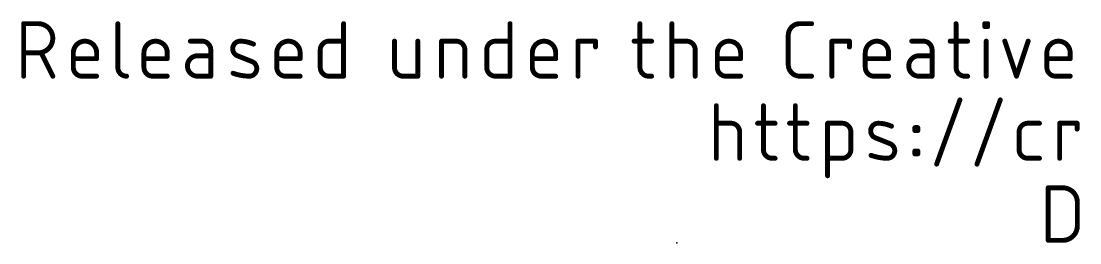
# Model space of a CAD drawing. Extents: x -34.3 to 52.3, y -19.6 to 20.4.
# Drawn here: x -34.29 to -1.48, y -19.05 to -12.19 of the extents above; entities that cross this region are included whole.
import ezdxf

# ---------------------------------------------------------------- set-up
doc = ezdxf.new("R2010")
doc.units = 0
doc.layers.add('23', color=53, linetype='CONTINUOUS')
doc.layers.add('51', color=253, linetype='CONTINUOUS')

msp = doc.modelspace()

# ---------------------------------------------------------------- linework, layer by layer
at = {"layer": '23'}
msp.add_point((-13.97, -19.05), dxfattribs=at)
at = {"layer": '51', "const_width": 0.1524}
for points in [[(-34.2138, -13.8938), (-34.2138, -12.2682)], [(-34.2138, -12.2682), (-33.7622, -12.2682)], [(-31.2953, -12.2682), (-31.2953, -13.6229)], [(-24.2993, -12.2682), (-24.2993, -13.8938)], [(-19.141, -12.2682), (-19.141, -13.8938)], [(-15.1159, -12.2682), (-15.1159, -13.6229)], [(-14.1247, -13.8938), (-14.1247, -12.2682)], [(-10.1583, -12.2682), (-9.7971, -12.2682)], [(-5.3203, -12.2682), (-5.3203, -13.6229)], [(-4.4299, -12.3585), (-4.4299, -12.2682)], [(-4.4299, -12.2682), (-4.3396, -12.2682)], [(-4.3396, -12.3585), (-4.4299, -12.3585)], [(-4.3396, -12.2682), (-4.3396, -12.3585)], [(-28.6864, -12.8101), (-29.0477, -12.8101)], [(-24.7508, -12.8101), (-24.2993, -12.8101)], [(-22.7219, -12.8101), (-22.7219, -13.6229)], [(-21.9994, -13.8938), (-21.9994, -12.8101)], [(-21.2629, -13.8938), (-21.2629, -12.8101)], [(-21.2629, -12.8101), (-20.8114, -12.8101)], [(-19.5925, -12.8101), (-19.141, -12.8101)], [(-17.034, -13.8938), (-17.034, -12.8101)], [(-17.034, -12.8101), (-16.4922, -12.8101)], [(-16.4922, -12.8101), (-16.4922, -12.9907)], [(-15.2965, -12.8101), (-14.7546, -12.8101)], [(-14.1247, -12.8101), (-13.6731, -12.8101)], [(-10.5196, -13.5326), (-10.5196, -12.6294)], [(-9.1663, -13.8938), (-9.1663, -12.8101)], [(-9.1663, -12.8101), (-8.6245, -12.8101)], [(-8.6245, -12.8101), (-8.6245, -12.9907)], [(-6.3338, -12.8101), (-6.695, -12.8101)], [(-5.5009, -12.8101), (-4.9591, -12.8101)], [(-4.3847, -13.8938), (-4.3847, -12.8101)], [(-3.8081, -12.8101), (-3.4469, -13.8938)], [(-3.4469, -13.8938), (-3.0856, -12.8101)], [(-33.7622, -13.1713), (-34.2138, -13.1713)], [(-33.3107, -13.8938), (-33.6719, -13.1713)], [(-32.6737, -13.6229), (-32.6737, -13.1713)], [(-31.9512, -13.1713), (-31.9512, -13.3519)], [(-30.4854, -13.6229), (-30.4854, -13.1713)], [(-29.7629, -13.1713), (-29.7629, -13.3519)], [(-28.4155, -13.8938), (-28.4155, -13.081)], [(-26.3691, -13.6229), (-26.3691, -13.1713)], [(-25.6467, -13.1713), (-25.6467, -13.3519)], [(-25.0218, -13.6229), (-25.0218, -13.081)], [(-20.5405, -13.081), (-20.5405, -13.8938)], [(-19.8635, -13.6229), (-19.8635, -13.081)], [(-18.4493, -13.6229), (-18.4493, -13.1713)], [(-17.7268, -13.1713), (-17.7268, -13.3519)], [(-13.4022, -13.081), (-13.4022, -13.8938)], [(-12.7179, -13.6229), (-12.7179, -13.1713)], [(-11.9954, -13.1713), (-11.9954, -13.3519)], [(-8.1327, -13.6229), (-8.1327, -13.1713)], [(-7.4102, -13.1713), (-7.4102, -13.3519)], [(-6.0629, -13.8938), (-6.0629, -13.081)], [(-2.5055, -13.6229), (-2.5055, -13.1713)], [(-1.783, -13.1713), (-1.783, -13.3519)], [(-31.9512, -13.3519), (-32.6737, -13.3519)], [(-29.7629, -13.3519), (-30.4854, -13.3519)], [(-28.4155, -13.2616), (-28.8219, -13.2616)], [(-27.1368, -13.4422), (-27.5884, -13.2616)], [(-25.6467, -13.3519), (-26.3691, -13.3519)], [(-17.7268, -13.3519), (-18.4493, -13.3519)], [(-11.9954, -13.3519), (-12.7179, -13.3519)], [(-7.4102, -13.3519), (-8.1327, -13.3519)], [(-6.0629, -13.2616), (-6.4693, -13.2616)], [(-1.783, -13.3519), (-2.5055, -13.3519)], [(-31.9512, -13.8938), (-32.4028, -13.8938)], [(-29.7629, -13.8938), (-30.2144, -13.8938)], [(-28.8219, -13.8938), (-28.4155, -13.8938)], [(-25.6467, -13.8938), (-26.0982, -13.8938)], [(-24.2993, -13.8938), (-24.7508, -13.8938)], [(-22.4509, -13.8938), (-21.9994, -13.8938)], [(-19.141, -13.8938), (-19.5925, -13.8938)], [(-17.7268, -13.8938), (-18.1784, -13.8938)], [(-14.8449, -13.8938), (-14.7546, -13.8938)], [(-11.9954, -13.8938), (-12.447, -13.8938)], [(-9.7971, -13.8938), (-10.1583, -13.8938)], [(-7.4102, -13.8938), (-7.8618, -13.8938)], [(-6.4693, -13.8938), (-6.0629, -13.8938)], [(-5.0494, -13.8938), (-4.9591, -13.8938)], [(-1.783, -13.8938), (-2.2346, -13.8938)], [(-12.7475, -16.4338), (-12.7475, -14.8082)], [(-11.2898, -14.8082), (-11.2898, -16.1629)], [(-10.2998, -14.8082), (-10.2998, -16.1629)], [(-5.9219, -16.6144), (-5.1994, -14.6276)], [(-4.6714, -16.6144), (-3.9489, -14.6276)], [(-12.7475, -15.3501), (-12.296, -15.3501)], [(-11.4704, -15.3501), (-10.9286, -15.3501)], [(-10.4805, -15.3501), (-9.9386, -15.3501)], [(-9.3013, -16.9757), (-9.3013, -15.3501)], [(-9.3013, -15.3501), (-8.8498, -15.3501)], [(-6.5958, -15.5758), (-6.5958, -15.4855)], [(-6.5958, -15.4855), (-6.5055, -15.4855)], [(-6.5055, -15.4855), (-6.5055, -15.5758)], [(-3.0961, -15.3501), (-2.7349, -15.3501)], [(-2.1098, -16.4338), (-2.1098, -15.3501)], [(-2.1098, -15.3501), (-1.5679, -15.3501)], [(-1.5679, -15.3501), (-1.5679, -15.5307)], [(-12.025, -15.621), (-12.025, -16.4338)], [(-8.5788, -15.621), (-8.5788, -16.1629)], [(-7.3669, -15.9822), (-7.8185, -15.8016)], [(-6.5055, -15.5758), (-6.5958, -15.5758)], [(-3.367, -16.1629), (-3.367, -15.621)], [(-11.0189, -16.4338), (-10.9286, -16.4338)], [(-10.0289, -16.4338), (-9.9386, -16.4338)], [(-8.8498, -16.4338), (-9.3013, -16.4338)], [(-6.5958, -16.2983), (-6.5958, -16.208)], [(-6.5958, -16.208), (-6.5055, -16.208)], [(-6.5055, -16.2983), (-6.5958, -16.2983)], [(-6.5055, -16.208), (-6.5055, -16.2983)], [(-2.7349, -16.4338), (-3.0961, -16.4338)], [(-2.4638, -18.9738), (-2.4638, -17.3482)], [(-2.4638, -17.3482), (-2.0122, -17.3482)], [(-1.5607, -17.7998), (-1.5607, -18.5222)], [(-2.0122, -18.9738), (-2.4638, -18.9738)]]:
    msp.add_lwpolyline(points, dxfattribs=at)
at = {"layer": '51'}
for points, const_width in [([(-34.1757, -12.2682, 1), (-34.2519, -12.2682)], 0.0762), ([(-34.2138, -12.2301, 1), (-34.2138, -12.3063)], 0.0762), ([(-33.7622, -13.1713, 1), (-33.7622, -12.2682)], 0.1524), ([(-33.7622, -12.2301, 1), (-33.7622, -12.3063)], 0.0762), ([(-33.7622, -12.3063, 1), (-33.7622, -12.2301)], 0.0762), ([(-31.2572, -12.2682, 1), (-31.3334, -12.2682)], 0.0762), ([(-24.2612, -12.2682, 1), (-24.3374, -12.2682)], 0.0762), ([(-19.1029, -12.2682, 1), (-19.1791, -12.2682)], 0.0762), ([(-15.0778, -12.2682, 1), (-15.154, -12.2682)], 0.0762), ([(-14.0866, -12.2682, 1), (-14.1628, -12.2682)], 0.0762), ([(-10.1583, -12.2682, 0.4142), (-10.5196, -12.6294)], 0.1524), ([(-10.1583, -12.2301, 1), (-10.1583, -12.3063)], 0.0762), ([(-10.1583, -12.3063, 1), (-10.1583, -12.2301)], 0.0762), ([(-9.7971, -12.3063, 1), (-9.7971, -12.2301)], 0.0762), ([(-5.2822, -12.2682, 1), (-5.3584, -12.2682)], 0.0762), ([(-4.3918, -12.2682, 1), (-4.468, -12.2682)], 0.0762), ([(-4.4299, -12.2301, 1), (-4.4299, -12.3063)], 0.0762), ([(-4.4299, -12.3204, 1), (-4.4299, -12.3966)], 0.0762), ([(-4.468, -12.3585, 1), (-4.3918, -12.3585)], 0.0762), ([(-4.3015, -12.2682, 1), (-4.3777, -12.2682)], 0.0762), ([(-4.3777, -12.3585, 1), (-4.3015, -12.3585)], 0.0762), ([(-4.3396, -12.3063, 1), (-4.3396, -12.2301)], 0.0762), ([(-4.3396, -12.3966, 1), (-4.3396, -12.3204)], 0.0762), ([(-31.9512, -13.1713, 1), (-32.6737, -13.1713)], 0.1524), ([(-29.7629, -13.1713, 1), (-30.4854, -13.1713)], 0.1524), ([(-29.0477, -12.772, 1), (-29.0477, -12.8482)], 0.0762), ([(-28.4155, -13.081, 0.4142), (-28.6864, -12.8101)], 0.1524), ([(-28.6864, -12.772, 1), (-28.6864, -12.8482)], 0.0762), ([(-28.6864, -12.8482, 1), (-28.6864, -12.772)], 0.0762), ([(-27.4981, -12.8101, 0.8318), (-27.5884, -13.2616)], 0.1524), ([(-27.0917, -12.9004, 0.1026), (-27.4981, -12.8101)], 0.1524), ([(-27.4975, -12.772, 1), (-27.4986, -12.8482)], 0.0762), ([(-27.4986, -12.8482, 1), (-27.4975, -12.772)], 0.0762), ([(-25.6467, -13.1713, 1), (-26.3691, -13.1713)], 0.1524), ([(-24.7508, -12.8101, 0.4142), (-25.0218, -13.081)], 0.1524), ([(-24.7508, -12.772, 1), (-24.7508, -12.8482)], 0.0762), ([(-24.7508, -12.8482, 1), (-24.7508, -12.772)], 0.0762), ([(-24.2993, -12.8482, 1), (-24.2993, -12.772)], 0.0762), ([(-22.6838, -12.8101, 1), (-22.76, -12.8101)], 0.0762), ([(-21.9613, -12.8101, 1), (-22.0375, -12.8101)], 0.0762), ([(-21.2248, -12.8101, 1), (-21.301, -12.8101)], 0.0762), ([(-21.2629, -12.772, 1), (-21.2629, -12.8482)], 0.0762), ([(-20.5405, -13.081, 0.4142), (-20.8114, -12.8101)], 0.1524), ([(-20.8114, -12.772, 1), (-20.8114, -12.8482)], 0.0762), ([(-20.8114, -12.8482, 1), (-20.8114, -12.772)], 0.0762), ([(-19.5925, -12.8101, 0.4142), (-19.8635, -13.081)], 0.1524), ([(-19.5925, -12.772, 1), (-19.5925, -12.8482)], 0.0762), ([(-19.5925, -12.8482, 1), (-19.5925, -12.772)], 0.0762), ([(-19.141, -12.8482, 1), (-19.141, -12.772)], 0.0762), ([(-17.7268, -13.1713, 1), (-18.4493, -13.1713)], 0.1524), ([(-16.9959, -12.8101, 1), (-17.0721, -12.8101)], 0.0762), ([(-17.034, -12.772, 1), (-17.034, -12.8482)], 0.0762), ([(-16.4541, -12.8101, 1), (-16.5303, -12.8101)], 0.0762), ([(-16.4922, -12.8482, 1), (-16.4922, -12.772)], 0.0762), ([(-15.2965, -12.772, 1), (-15.2965, -12.8482)], 0.0762), ([(-14.7546, -12.8482, 1), (-14.7546, -12.772)], 0.0762), ([(-14.1247, -12.772, 1), (-14.1247, -12.8482)], 0.0762), ([(-13.4022, -13.081, 0.4142), (-13.6731, -12.8101)], 0.1524), ([(-13.6731, -12.772, 1), (-13.6731, -12.8482)], 0.0762), ([(-13.6731, -12.8482, 1), (-13.6731, -12.772)], 0.0762), ([(-11.9954, -13.1713, 1), (-12.7179, -13.1713)], 0.1524), ([(-10.4815, -12.6294, 1), (-10.5577, -12.6294)], 0.0762), ([(-10.5577, -12.6294, 1), (-10.4815, -12.6294)], 0.0762), ([(-9.1282, -12.8101, 1), (-9.2044, -12.8101)], 0.0762), ([(-9.1663, -12.772, 1), (-9.1663, -12.8482)], 0.0762), ([(-8.5864, -12.8101, 1), (-8.6626, -12.8101)], 0.0762), ([(-8.6245, -12.8482, 1), (-8.6245, -12.772)], 0.0762), ([(-7.4102, -13.1713, 1), (-8.1327, -13.1713)], 0.1524), ([(-6.695, -12.772, 1), (-6.695, -12.8482)], 0.0762), ([(-6.0629, -13.081, 0.4142), (-6.3338, -12.8101)], 0.1524), ([(-6.3338, -12.772, 1), (-6.3338, -12.8482)], 0.0762), ([(-6.3338, -12.8482, 1), (-6.3338, -12.772)], 0.0762), ([(-5.5009, -12.772, 1), (-5.5009, -12.8482)], 0.0762), ([(-4.9591, -12.8482, 1), (-4.9591, -12.772)], 0.0762), ([(-4.3466, -12.8101, 1), (-4.4228, -12.8101)], 0.0762), ([(-3.772, -12.798, 1), (-3.8442, -12.8221)], 0.0762), ([(-3.0495, -12.8221, 1), (-3.1218, -12.798)], 0.0762), ([(-1.783, -13.1713, 1), (-2.5055, -13.1713)], 0.1524), ([(-34.2138, -13.1332, 1), (-34.2138, -13.2094)], 0.0762), ([(-33.7622, -13.1332, 1), (-33.7622, -13.2094)], 0.0762), ([(-33.7622, -13.2094, 1), (-33.7622, -13.1332)], 0.0762), ([(-33.6379, -13.1543, 1), (-33.706, -13.1884)], 0.0762), ([(-32.6356, -13.1713, 1), (-32.7118, -13.1713)], 0.0762), ([(-31.9131, -13.1713, 1), (-31.9893, -13.1713)], 0.0762), ([(-30.4473, -13.1713, 1), (-30.5235, -13.1713)], 0.0762), ([(-29.7248, -13.1713, 1), (-29.801, -13.1713)], 0.0762), ([(-28.3774, -13.081, 1), (-28.4536, -13.081)], 0.0762), ([(-28.4536, -13.081, 1), (-28.3774, -13.081)], 0.0762), ([(-27.1073, -12.9351, 1), (-27.076, -12.8656)], 0.0762), ([(-26.331, -13.1713, 1), (-26.4072, -13.1713)], 0.0762), ([(-25.6086, -13.1713, 1), (-25.6848, -13.1713)], 0.0762), ([(-24.9837, -13.081, 1), (-25.0599, -13.081)], 0.0762), ([(-25.0599, -13.081, 1), (-24.9837, -13.081)], 0.0762), ([(-20.5024, -13.081, 1), (-20.5786, -13.081)], 0.0762), ([(-20.5786, -13.081, 1), (-20.5024, -13.081)], 0.0762), ([(-19.8254, -13.081, 1), (-19.9016, -13.081)], 0.0762), ([(-19.9016, -13.081, 1), (-19.8254, -13.081)], 0.0762), ([(-18.4112, -13.1713, 1), (-18.4874, -13.1713)], 0.0762), ([(-17.6887, -13.1713, 1), (-17.7649, -13.1713)], 0.0762), ([(-16.5303, -12.9907, 1), (-16.4541, -12.9907)], 0.0762), ([(-13.3641, -13.081, 1), (-13.4403, -13.081)], 0.0762), ([(-13.4403, -13.081, 1), (-13.3641, -13.081)], 0.0762), ([(-12.6798, -13.1713, 1), (-12.756, -13.1713)], 0.0762), ([(-11.9573, -13.1713, 1), (-12.0335, -13.1713)], 0.0762), ([(-8.6626, -12.9907, 1), (-8.5864, -12.9907)], 0.0762), ([(-8.0946, -13.1713, 1), (-8.1708, -13.1713)], 0.0762), ([(-7.3721, -13.1713, 1), (-7.4483, -13.1713)], 0.0762), ([(-6.0248, -13.081, 1), (-6.101, -13.081)], 0.0762), ([(-6.101, -13.081, 1), (-6.0248, -13.081)], 0.0762), ([(-2.4674, -13.1713, 1), (-2.5436, -13.1713)], 0.0762), ([(-1.7449, -13.1713, 1), (-1.8211, -13.1713)], 0.0762), ([(-32.7118, -13.1713, 1), (-32.6356, -13.1713)], 0.0762), ([(-32.6737, -13.3138, 1), (-32.6737, -13.39)], 0.0762), ([(-31.9893, -13.1713, 1), (-31.9131, -13.1713)], 0.0762), ([(-31.9893, -13.3519, 1), (-31.9131, -13.3519)], 0.0762), ([(-31.9512, -13.39, 1), (-31.9512, -13.3138)], 0.0762), ([(-30.5235, -13.1713, 1), (-30.4473, -13.1713)], 0.0762), ([(-30.4854, -13.3138, 1), (-30.4854, -13.39)], 0.0762), ([(-29.801, -13.1713, 1), (-29.7248, -13.1713)], 0.0762), ([(-29.801, -13.3519, 1), (-29.7248, -13.3519)], 0.0762), ([(-29.7629, -13.39, 1), (-29.7629, -13.3138)], 0.0762), ([(-28.8219, -13.2616, 1), (-28.8219, -13.8938)], 0.1524), ([(-28.8219, -13.2235, 1), (-28.8219, -13.2997)], 0.0762), ([(-28.8219, -13.2997, 1), (-28.8219, -13.2235)], 0.0762), ([(-28.4155, -13.2997, 1), (-28.4155, -13.2235)], 0.0762), ([(-27.5742, -13.2263, 1), (-27.6025, -13.297)], 0.0762), ([(-27.6025, -13.297, 1), (-27.5742, -13.2262)], 0.0762), ([(-27.2271, -13.8938, 0.8318), (-27.1368, -13.4422)], 0.1524), ([(-27.1227, -13.4069, 1), (-27.151, -13.4776)], 0.0762), ([(-27.151, -13.4776, 1), (-27.1227, -13.4069)], 0.0762), ([(-26.4072, -13.1713, 1), (-26.331, -13.1713)], 0.0762), ([(-26.3691, -13.3138, 1), (-26.3691, -13.39)], 0.0762), ([(-25.6848, -13.1713, 1), (-25.6086, -13.1713)], 0.0762), ([(-25.6848, -13.3519, 1), (-25.6086, -13.3519)], 0.0762), ([(-25.6467, -13.39, 1), (-25.6467, -13.3138)], 0.0762), ([(-18.4874, -13.1713, 1), (-18.4112, -13.1713)], 0.0762), ([(-18.4493, -13.3138, 1), (-18.4493, -13.39)], 0.0762), ([(-17.7649, -13.1713, 1), (-17.6887, -13.1713)], 0.0762), ([(-17.7649, -13.3519, 1), (-17.6887, -13.3519)], 0.0762), ([(-17.7268, -13.39, 1), (-17.7268, -13.3138)], 0.0762), ([(-12.756, -13.1713, 1), (-12.6798, -13.1713)], 0.0762), ([(-12.7179, -13.3138, 1), (-12.7179, -13.39)], 0.0762), ([(-12.0335, -13.1713, 1), (-11.9573, -13.1713)], 0.0762), ([(-12.0335, -13.3519, 1), (-11.9573, -13.3519)], 0.0762), ([(-11.9954, -13.39, 1), (-11.9954, -13.3138)], 0.0762), ([(-8.1708, -13.1713, 1), (-8.0946, -13.1713)], 0.0762), ([(-8.1327, -13.3138, 1), (-8.1327, -13.39)], 0.0762), ([(-7.4483, -13.1713, 1), (-7.3721, -13.1713)], 0.0762), ([(-7.4483, -13.3519, 1), (-7.3721, -13.3519)], 0.0762), ([(-7.4102, -13.39, 1), (-7.4102, -13.3138)], 0.0762), ([(-6.4693, -13.2616, 1), (-6.4693, -13.8938)], 0.1524), ([(-6.4693, -13.2235, 1), (-6.4693, -13.2997)], 0.0762), ([(-6.4693, -13.2997, 1), (-6.4693, -13.2235)], 0.0762), ([(-6.0629, -13.2997, 1), (-6.0629, -13.2235)], 0.0762), ([(-2.5436, -13.1713, 1), (-2.4674, -13.1713)], 0.0762), ([(-2.5055, -13.3138, 1), (-2.5055, -13.39)], 0.0762), ([(-1.8211, -13.1713, 1), (-1.7449, -13.1713)], 0.0762), ([(-1.8211, -13.3519, 1), (-1.7449, -13.3519)], 0.0762), ([(-1.783, -13.39, 1), (-1.783, -13.3138)], 0.0762), ([(-32.6737, -13.6229, 0.4142), (-32.4028, -13.8938)], 0.1524), ([(-32.6356, -13.6229, 1), (-32.7118, -13.6229)], 0.0762), ([(-32.7118, -13.6229, 1), (-32.6356, -13.6229)], 0.0762), ([(-31.2953, -13.6229, 0.4142), (-31.0244, -13.8938)], 0.1524), ([(-31.2572, -13.6229, 1), (-31.3334, -13.6229)], 0.0762), ([(-31.3334, -13.6229, 1), (-31.2572, -13.6229)], 0.0762), ([(-30.4854, -13.6229, 0.4142), (-30.2144, -13.8938)], 0.1524), ([(-30.4473, -13.6229, 1), (-30.5235, -13.6229)], 0.0762), ([(-30.5235, -13.6229, 1), (-30.4473, -13.6229)], 0.0762), ([(-27.7109, -13.7676, 1), (-27.7367, -13.8393)], 0.0762), ([(-27.7238, -13.8035, 0.083), (-27.2271, -13.8938)], 0.1524), ([(-26.3691, -13.6229, 0.4142), (-26.0982, -13.8938)], 0.1524), ([(-26.331, -13.6229, 1), (-26.4072, -13.6229)], 0.0762), ([(-26.4072, -13.6229, 1), (-26.331, -13.6229)], 0.0762), ([(-25.0218, -13.6229, 0.4142), (-24.7508, -13.8938)], 0.1524), ([(-24.9837, -13.6229, 1), (-25.0599, -13.6229)], 0.0762), ([(-25.0599, -13.6229, 1), (-24.9837, -13.6229)], 0.0762), ([(-22.7219, -13.6229, 0.4142), (-22.4509, -13.8938)], 0.1524), ([(-22.6838, -13.6229, 1), (-22.76, -13.6229)], 0.0762), ([(-22.76, -13.6229, 1), (-22.6838, -13.6229)], 0.0762), ([(-19.8635, -13.6229, 0.4142), (-19.5925, -13.8938)], 0.1524), ([(-19.8254, -13.6229, 1), (-19.9016, -13.6229)], 0.0762), ([(-19.9016, -13.6229, 1), (-19.8254, -13.6229)], 0.0762), ([(-18.4493, -13.6229, 0.4142), (-18.1784, -13.8938)], 0.1524), ([(-18.4112, -13.6229, 1), (-18.4874, -13.6229)], 0.0762), ([(-18.4874, -13.6229, 1), (-18.4112, -13.6229)], 0.0762), ([(-15.1159, -13.6229, 0.4142), (-14.8449, -13.8938)], 0.1524), ([(-15.0778, -13.6229, 1), (-15.154, -13.6229)], 0.0762), ([(-15.154, -13.6229, 1), (-15.0778, -13.6229)], 0.0762), ([(-12.7179, -13.6229, 0.4142), (-12.447, -13.8938)], 0.1524), ([(-12.6798, -13.6229, 1), (-12.756, -13.6229)], 0.0762), ([(-12.756, -13.6229, 1), (-12.6798, -13.6229)], 0.0762), ([(-10.5196, -13.5326, 0.4142), (-10.1583, -13.8938)], 0.1524), ([(-10.4815, -13.5326, 1), (-10.5577, -13.5326)], 0.0762), ([(-10.5577, -13.5326, 1), (-10.4815, -13.5326)], 0.0762), ([(-8.1327, -13.6229, 0.4142), (-7.8618, -13.8938)], 0.1524), ([(-8.0946, -13.6229, 1), (-8.1708, -13.6229)], 0.0762), ([(-8.1708, -13.6229, 1), (-8.0946, -13.6229)], 0.0762), ([(-5.3203, -13.6229, 0.4142), (-5.0494, -13.8938)], 0.1524), ([(-5.2822, -13.6229, 1), (-5.3584, -13.6229)], 0.0762), ([(-5.3584, -13.6229, 1), (-5.2822, -13.6229)], 0.0762), ([(-2.5055, -13.6229, 0.4142), (-2.2346, -13.8938)], 0.1524), ([(-2.4674, -13.6229, 1), (-2.5436, -13.6229)], 0.0762), ([(-2.5436, -13.6229, 1), (-2.4674, -13.6229)], 0.0762), ([(-34.2519, -13.8938, 1), (-34.1757, -13.8938)], 0.0762), ([(-33.3448, -13.9108, 1), (-33.2766, -13.8768)], 0.0762), ([(-32.4028, -13.8557, 1), (-32.4028, -13.9319)], 0.0762), ([(-32.4028, -13.9319, 1), (-32.4028, -13.8557)], 0.0762), ([(-31.9512, -13.9319, 1), (-31.9512, -13.8557)], 0.0762), ([(-31.0244, -13.9319, 1), (-31.0244, -13.8557)], 0.0762), ([(-30.2144, -13.8557, 1), (-30.2144, -13.9319)], 0.0762), ([(-30.2144, -13.9319, 1), (-30.2144, -13.8557)], 0.0762), ([(-29.7629, -13.9319, 1), (-29.7629, -13.8557)], 0.0762), ([(-28.8219, -13.8557, 1), (-28.8219, -13.9319)], 0.0762), ([(-28.8219, -13.9319, 1), (-28.8219, -13.8557)], 0.0762), ([(-28.4536, -13.8938, 1), (-28.3774, -13.8938)], 0.0762), ([(-28.4155, -13.9319, 1), (-28.4155, -13.8557)], 0.0762), ([(-27.2266, -13.8557, 1), (-27.2277, -13.9319)], 0.0762), ([(-27.2277, -13.9319, 1), (-27.2266, -13.8557)], 0.0762), ([(-26.0982, -13.8557, 1), (-26.0982, -13.9319)], 0.0762), ([(-26.0982, -13.9319, 1), (-26.0982, -13.8557)], 0.0762), ([(-25.6467, -13.9319, 1), (-25.6467, -13.8557)], 0.0762), ([(-24.7508, -13.8557, 1), (-24.7508, -13.9319)], 0.0762), ([(-24.7508, -13.9319, 1), (-24.7508, -13.8557)], 0.0762), ([(-24.3374, -13.8938, 1), (-24.2612, -13.8938)], 0.0762), ([(-24.2993, -13.9319, 1), (-24.2993, -13.8557)], 0.0762), ([(-22.4509, -13.8557, 1), (-22.4509, -13.9319)], 0.0762), ([(-22.4509, -13.9319, 1), (-22.4509, -13.8557)], 0.0762), ([(-22.0375, -13.8938, 1), (-21.9613, -13.8938)], 0.0762), ([(-21.9994, -13.9319, 1), (-21.9994, -13.8557)], 0.0762), ([(-21.301, -13.8938, 1), (-21.2248, -13.8938)], 0.0762), ([(-20.5786, -13.8938, 1), (-20.5024, -13.8938)], 0.0762), ([(-19.5925, -13.8557, 1), (-19.5925, -13.9319)], 0.0762), ([(-19.5925, -13.9319, 1), (-19.5925, -13.8557)], 0.0762), ([(-19.1791, -13.8938, 1), (-19.1029, -13.8938)], 0.0762), ([(-19.141, -13.9319, 1), (-19.141, -13.8557)], 0.0762), ([(-18.1784, -13.8557, 1), (-18.1784, -13.9319)], 0.0762), ([(-18.1784, -13.9319, 1), (-18.1784, -13.8557)], 0.0762), ([(-17.7268, -13.9319, 1), (-17.7268, -13.8557)], 0.0762), ([(-17.0721, -13.8938, 1), (-16.9959, -13.8938)], 0.0762), ([(-14.8449, -13.8557, 1), (-14.8449, -13.9319)], 0.0762), ([(-14.8449, -13.9319, 1), (-14.8449, -13.8557)], 0.0762), ([(-14.7546, -13.9319, 1), (-14.7546, -13.8557)], 0.0762), ([(-14.1628, -13.8938, 1), (-14.0866, -13.8938)], 0.0762), ([(-13.4403, -13.8938, 1), (-13.3641, -13.8938)], 0.0762), ([(-12.447, -13.8557, 1), (-12.447, -13.9319)], 0.0762), ([(-12.447, -13.9319, 1), (-12.447, -13.8557)], 0.0762), ([(-11.9954, -13.9319, 1), (-11.9954, -13.8557)], 0.0762), ([(-10.1583, -13.8557, 1), (-10.1583, -13.9319)], 0.0762), ([(-10.1583, -13.9319, 1), (-10.1583, -13.8557)], 0.0762), ([(-9.7971, -13.9319, 1), (-9.7971, -13.8557)], 0.0762), ([(-9.2044, -13.8938, 1), (-9.1282, -13.8938)], 0.0762), ([(-7.8618, -13.8557, 1), (-7.8618, -13.9319)], 0.0762), ([(-7.8618, -13.9319, 1), (-7.8618, -13.8557)], 0.0762), ([(-7.4102, -13.9319, 1), (-7.4102, -13.8557)], 0.0762), ([(-6.4693, -13.8557, 1), (-6.4693, -13.9319)], 0.0762), ([(-6.4693, -13.9319, 1), (-6.4693, -13.8557)], 0.0762), ([(-6.101, -13.8938, 1), (-6.0248, -13.8938)], 0.0762), ([(-6.0629, -13.9319, 1), (-6.0629, -13.8557)], 0.0762), ([(-5.0494, -13.8557, 1), (-5.0494, -13.9319)], 0.0762), ([(-5.0494, -13.9319, 1), (-5.0494, -13.8557)], 0.0762), ([(-4.9591, -13.9319, 1), (-4.9591, -13.8557)], 0.0762), ([(-4.4228, -13.8938, 1), (-4.3466, -13.8938)], 0.0762), ([(-3.483, -13.8818, 1), (-3.4107, -13.9058)], 0.0762), ([(-3.483, -13.9058, 1), (-3.4107, -13.8818)], 0.0762), ([(-2.2346, -13.8557, 1), (-2.2346, -13.9319)], 0.0762), ([(-2.2346, -13.9319, 1), (-2.2346, -13.8557)], 0.0762), ([(-1.783, -13.9319, 1), (-1.783, -13.8557)], 0.0762), ([(-12.7094, -14.8082, 1), (-12.7856, -14.8082)], 0.0762), ([(-11.2517, -14.8082, 1), (-11.3279, -14.8082)], 0.0762), ([(-10.2617, -14.8082, 1), (-10.3379, -14.8082)], 0.0762), ([(-5.1636, -14.6406, 1), (-5.2352, -14.6146)], 0.0762), ([(-3.9131, -14.6406, 1), (-3.9847, -14.6146)], 0.0762), ([(-12.7475, -15.312, 1), (-12.7475, -15.3882)], 0.0762), ([(-12.025, -15.621, 0.4142), (-12.296, -15.3501)], 0.1524), ([(-12.296, -15.312, 1), (-12.296, -15.3882)], 0.0762), ([(-12.296, -15.3882, 1), (-12.296, -15.312)], 0.0762), ([(-11.4704, -15.312, 1), (-11.4704, -15.3882)], 0.0762), ([(-10.9286, -15.3882, 1), (-10.9286, -15.312)], 0.0762), ([(-10.4805, -15.312, 1), (-10.4805, -15.3882)], 0.0762), ([(-9.9386, -15.3882, 1), (-9.9386, -15.312)], 0.0762), ([(-9.2632, -15.3501, 1), (-9.3394, -15.3501)], 0.0762), ([(-9.3013, -15.312, 1), (-9.3013, -15.3882)], 0.0762), ([(-8.5788, -15.621, 0.4142), (-8.8498, -15.3501)], 0.1524), ([(-8.8498, -15.312, 1), (-8.8498, -15.3882)], 0.0762), ([(-8.8498, -15.3882, 1), (-8.8498, -15.312)], 0.0762), ([(-7.7282, -15.3501, 0.8318), (-7.8185, -15.8016)], 0.1524), ([(-7.3218, -15.4404, 0.1026), (-7.7282, -15.3501)], 0.1524), ([(-7.7276, -15.312, 1), (-7.7287, -15.3882)], 0.0762), ([(-7.7287, -15.3882, 1), (-7.7276, -15.312)], 0.0762), ([(-7.3374, -15.4751, 1), (-7.3061, -15.4056)], 0.0762), ([(-6.5577, -15.4855, 1), (-6.6339, -15.4855)], 0.0762), ([(-6.5958, -15.4474, 1), (-6.5958, -15.5236)], 0.0762), ([(-6.4674, -15.4855, 1), (-6.5436, -15.4855)], 0.0762), ([(-6.5055, -15.5236, 1), (-6.5055, -15.4474)], 0.0762), ([(-3.0961, -15.3501, 0.4142), (-3.367, -15.621)], 0.1524), ([(-3.0961, -15.312, 1), (-3.0961, -15.3882)], 0.0762), ([(-3.0961, -15.3882, 1), (-3.0961, -15.312)], 0.0762), ([(-2.7349, -15.3882, 1), (-2.7349, -15.312)], 0.0762), ([(-2.0717, -15.3501, 1), (-2.1479, -15.3501)], 0.0762), ([(-2.1098, -15.312, 1), (-2.1098, -15.3882)], 0.0762), ([(-1.5298, -15.3501, 1), (-1.606, -15.3501)], 0.0762), ([(-1.5679, -15.3882, 1), (-1.5679, -15.312)], 0.0762), ([(-11.9869, -15.621, 1), (-12.0631, -15.621)], 0.0762), ([(-12.0631, -15.621, 1), (-11.9869, -15.621)], 0.0762), ([(-8.5407, -15.621, 1), (-8.6169, -15.621)], 0.0762), ([(-8.6169, -15.621, 1), (-8.5407, -15.621)], 0.0762), ([(-7.8043, -15.7663, 1), (-7.8326, -15.837)], 0.0762), ([(-7.8326, -15.837, 1), (-7.8043, -15.7662)], 0.0762), ([(-6.5958, -15.5377, 1), (-6.5958, -15.6139)], 0.0762), ([(-6.6339, -15.5758, 1), (-6.5577, -15.5758)], 0.0762), ([(-6.5436, -15.5758, 1), (-6.4674, -15.5758)], 0.0762), ([(-6.5055, -15.6139, 1), (-6.5055, -15.5377)], 0.0762), ([(-3.3289, -15.621, 1), (-3.4051, -15.621)], 0.0762), ([(-3.4051, -15.621, 1), (-3.3289, -15.621)], 0.0762), ([(-1.606, -15.5307, 1), (-1.5298, -15.5307)], 0.0762), ([(-7.4572, -16.4338, 0.8318), (-7.3669, -15.9822)], 0.1524), ([(-7.3528, -15.9469, 1), (-7.3811, -16.0176)], 0.0762), ([(-7.3811, -16.0176, 1), (-7.3528, -15.9469)], 0.0762), ([(-12.7856, -16.4338, 1), (-12.7094, -16.4338)], 0.0762), ([(-12.0631, -16.4338, 1), (-11.9869, -16.4338)], 0.0762), ([(-11.2898, -16.1629, 0.4142), (-11.0189, -16.4338)], 0.1524), ([(-11.2517, -16.1629, 1), (-11.3279, -16.1629)], 0.0762), ([(-11.3279, -16.1629, 1), (-11.2517, -16.1629)], 0.0762), ([(-11.0189, -16.3957, 1), (-11.0189, -16.4719)], 0.0762), ([(-11.0189, -16.4719, 1), (-11.0189, -16.3957)], 0.0762), ([(-10.9286, -16.4719, 1), (-10.9286, -16.3957)], 0.0762), ([(-10.2998, -16.1629, 0.4142), (-10.0289, -16.4338)], 0.1524), ([(-10.2617, -16.1629, 1), (-10.3379, -16.1629)], 0.0762), ([(-10.3379, -16.1629, 1), (-10.2617, -16.1629)], 0.0762), ([(-10.0289, -16.3957, 1), (-10.0289, -16.4719)], 0.0762), ([(-10.0289, -16.4719, 1), (-10.0289, -16.3957)], 0.0762), ([(-9.9386, -16.4719, 1), (-9.9386, -16.3957)], 0.0762), ([(-9.3013, -16.3957, 1), (-9.3013, -16.4719)], 0.0762), ([(-8.8498, -16.4338, 0.4142), (-8.5788, -16.1629)], 0.1524), ([(-8.8498, -16.3957, 1), (-8.8498, -16.4719)], 0.0762), ([(-8.8498, -16.4719, 1), (-8.8498, -16.3957)], 0.0762), ([(-8.5407, -16.1629, 1), (-8.6169, -16.1629)], 0.0762), ([(-8.6169, -16.1629, 1), (-8.5407, -16.1629)], 0.0762), ([(-7.941, -16.3076, 1), (-7.9668, -16.3793)], 0.0762), ([(-7.9539, -16.3435, 0.083), (-7.4572, -16.4338)], 0.1524), ([(-7.4567, -16.3957, 1), (-7.4578, -16.4719)], 0.0762), ([(-7.4578, -16.4719, 1), (-7.4567, -16.3957)], 0.0762), ([(-6.5577, -16.208, 1), (-6.6339, -16.208)], 0.0762), ([(-6.5958, -16.1699, 1), (-6.5958, -16.2461)], 0.0762), ([(-6.5958, -16.2602, 1), (-6.5958, -16.3364)], 0.0762), ([(-6.6339, -16.2983, 1), (-6.5577, -16.2983)], 0.0762), ([(-6.4674, -16.208, 1), (-6.5436, -16.208)], 0.0762), ([(-6.5436, -16.2983, 1), (-6.4674, -16.2983)], 0.0762), ([(-6.5055, -16.2461, 1), (-6.5055, -16.1699)], 0.0762), ([(-6.5055, -16.3364, 1), (-6.5055, -16.2602)], 0.0762), ([(-3.367, -16.1629, 0.4142), (-3.0961, -16.4338)], 0.1524), ([(-3.3289, -16.1629, 1), (-3.4051, -16.1629)], 0.0762), ([(-3.4051, -16.1629, 1), (-3.3289, -16.1629)], 0.0762), ([(-3.0961, -16.3957, 1), (-3.0961, -16.4719)], 0.0762), ([(-3.0961, -16.4719, 1), (-3.0961, -16.3957)], 0.0762), ([(-2.7349, -16.4719, 1), (-2.7349, -16.3957)], 0.0762), ([(-2.1479, -16.4338, 1), (-2.0717, -16.4338)], 0.0762), ([(-5.9577, -16.6014, 1), (-5.8861, -16.6274)], 0.0762), ([(-4.7072, -16.6014, 1), (-4.6356, -16.6274)], 0.0762), ([(-9.3394, -16.9757, 1), (-9.2632, -16.9757)], 0.0762), ([(-2.4257, -17.3482, 1), (-2.5019, -17.3482)], 0.0762), ([(-2.4638, -17.3101, 1), (-2.4638, -17.3863)], 0.0762), ([(-1.5607, -17.7998, 0.4142), (-2.0122, -17.3482)], 0.1524), ([(-2.0122, -17.3101, 1), (-2.0122, -17.3863)], 0.0762), ([(-2.0122, -17.3863, 1), (-2.0122, -17.3101)], 0.0762), ([(-1.5226, -17.7998, 1), (-1.5988, -17.7998)], 0.0762), ([(-1.5988, -17.7998, 1), (-1.5226, -17.7998)], 0.0762), ([(-2.0122, -18.9738, 0.4142), (-1.5607, -18.5222)], 0.1524), ([(-1.5226, -18.5222, 1), (-1.5988, -18.5222)], 0.0762), ([(-1.5988, -18.5222, 1), (-1.5226, -18.5222)], 0.0762), ([(-2.4638, -18.9357, 1), (-2.4638, -19.0119)], 0.0762), ([(-2.5019, -18.9738, 1), (-2.4257, -18.9738)], 0.0762), ([(-2.0122, -18.9357, 1), (-2.0122, -19.0119)], 0.0762), ([(-2.0122, -19.0119, 1), (-2.0122, -18.9357)], 0.0762)]:
    msp.add_lwpolyline(points, format="xyb", dxfattribs=dict(at, const_width=const_width))

doc.saveas('drawing.dxf')
